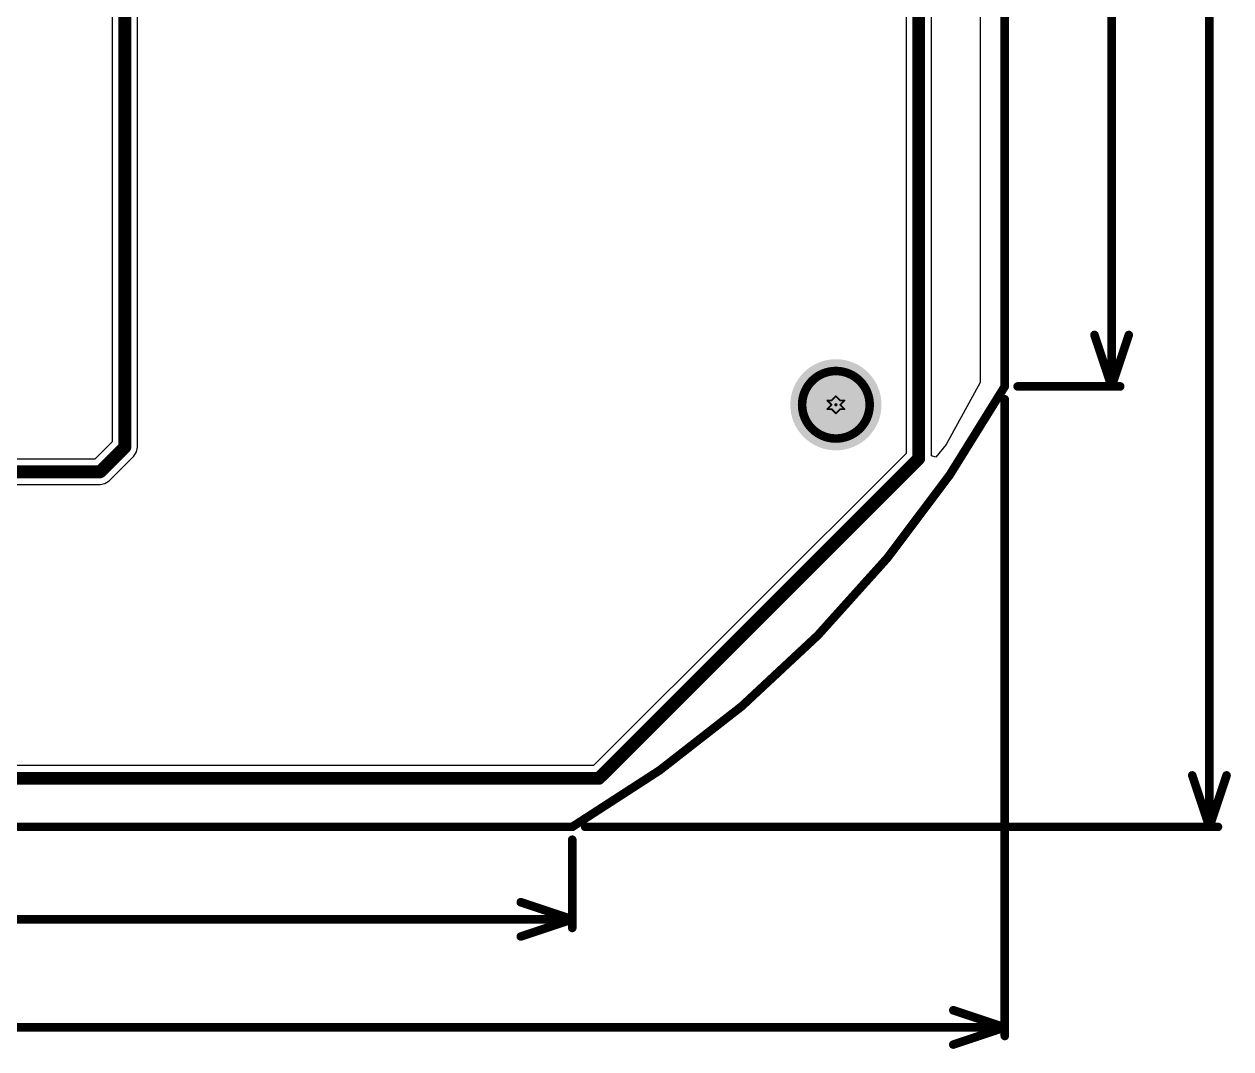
# Model space of a CAD drawing. Header units: inches. Extents: x 0 to 446, y -21 to 70.
# Drawn here: x 60.97 to 96.69, y -19.62 to 10.73 of the extents above; entities that cross this region are included whole.
import ezdxf

# ---------------------------------------------------------------- set-up
doc = ezdxf.new("R2010")
doc.units = ezdxf.units.IN
for name, color, linetype in [('Board Outline', 216, 'Continuous'), ('Bottom Solder', 6, 'Continuous'), ('Deimensions', 6, 'Continuous'), ('Drill Drawing', 1, 'Continuous'), ('Fabrication', 76, 'Continuous'), ('Pad Holes', 156, 'Continuous'), ('Top Layer', 1, 'Continuous'), ('Top Solder', 216, 'Continuous')]:
    doc.layers.add(name, color=color, linetype=linetype)

msp = doc.modelspace()

# ---------------------------------------------------------------- hatches: boundary and pattern name
at = {"layer": 'Bottom Solder'}
h = msp.add_hatch(color=6, dxfattribs=at)
edge = h.paths.add_edge_path()
edge.add_arc((85, -0.544), 0.05, 0, 360)
at = {"layer": 'Pad Holes'}
h = msp.add_hatch(color=7, dxfattribs=at)
edge = h.paths.add_edge_path()
edge.add_arc((85, -0.544), 1, 0, 360)
at = {"layer": 'Top Layer'}
h = msp.add_hatch(color=1, dxfattribs=at)
edge = h.paths.add_edge_path()
edge.add_arc((85, -0.544), 1.3, 0, 360)
at = {"layer": 'Top Solder'}
h = msp.add_hatch(color=216, dxfattribs=at)
edge = h.paths.add_edge_path()
edge.add_arc((85, -0.544), 1.35, 0, 360)

# ---------------------------------------------------------------- linework, layer by layer
at = {"layer": 'Board Outline', "const_width": 0.254}
for points in [[(90, 29.867), (90, 0)], [(12.805, -13.044), (77.195, -13.044)]]:
    msp.add_lwpolyline(points, dxfattribs=at)
for points in [[(84, -0.544, -1), (86, -0.544)], [(90, 0, -0.132866), (77.195, -13.044)], [(86, -0.544, -1), (84, -0.544)]]:
    msp.add_lwpolyline(points, format="xyb", dxfattribs=at)
at = {"layer": 'Board Outline', "const_width": 0.127}
for points in [[(89.936, 0, 1), (90.063, 0, 1)], [(89.936, 0, 1), (90.063, 0, 1)], [(83.936, -0.544, 1), (84.063, -0.544, 1)], [(83.936, -0.544, 1), (84.063, -0.544, 1)], [(85.936, -0.544, 1), (86.063, -0.544, 1)], [(85.936, -0.544, 1), (86.063, -0.544, 1)], [(77.131, -13.044, 1), (77.258, -13.044, 1)], [(77.131, -13.044, 1), (77.258, -13.044, 1)]]:
    msp.add_lwpolyline(points, format="xyb", close=True, dxfattribs=at)
at = {"layer": 'Deimensions', "const_width": 0.254}
for points in [[(96.059, -13.044), (96.059, 22.926)], [(93.163, 0), (93.163, 18.252)], [(92.655, 1.524), (93.163, 0)], [(93.163, 0), (93.671, 1.524)], [(90.381, 0), (93.417, 0)], [(90, -19.238), (90, -0.381)], [(95.551, -11.52), (96.059, -13.044)], [(96.059, -13.044), (96.567, -11.52)], [(77.576, -13.044), (96.313, -13.044)], [(77.195, -16.038), (77.195, -13.425)], [(75.671, -15.276), (77.195, -15.784)], [(49.567, -15.784), (77.195, -15.784)], [(75.671, -16.292), (77.195, -15.784)], [(88.476, -18.476), (90, -18.984)], [(49.951, -18.984), (90, -18.984)], [(88.476, -19.492), (90, -18.984)]]:
    msp.add_lwpolyline(points, dxfattribs=at)
at = {"layer": 'Deimensions', "const_width": 0.127}
for points in [[(92.592, 1.524, 1), (92.719, 1.524, 1)], [(93.608, 1.524, 1), (93.735, 1.524, 1)], [(90.317, 0, 1), (90.444, 0, 1)], [(93.1, 0, 1), (93.227, 0, 1)], [(93.1, 0, 1), (93.227, 0, 1)], [(93.1, 0, 1), (93.227, 0, 1)], [(93.354, 0, 1), (93.481, 0, 1)], [(89.936, -0.381, 1), (90.063, -0.381, 1)], [(95.487, -11.52, 1), (95.614, -11.52, 1)], [(96.503, -11.52, 1), (96.63, -11.52, 1)], [(77.512, -13.044, 1), (77.639, -13.044, 1)], [(95.995, -13.044, 1), (96.122, -13.044, 1)], [(95.995, -13.044, 1), (96.122, -13.044, 1)], [(95.995, -13.044, 1), (96.122, -13.044, 1)], [(96.249, -13.044, 1), (96.376, -13.044, 1)], [(77.131, -13.425, 1), (77.258, -13.425, 1)], [(75.607, -15.276, 1), (75.734, -15.276, 1)], [(77.131, -15.784, 1), (77.258, -15.784, 1)], [(77.131, -15.784, 1), (77.258, -15.784, 1)], [(77.131, -15.784, 1), (77.258, -15.784, 1)], [(77.131, -16.038, 1), (77.258, -16.038, 1)], [(75.607, -16.292, 1), (75.734, -16.292, 1)], [(88.412, -18.476, 1), (88.539, -18.476, 1)], [(89.936, -18.984, 1), (90.063, -18.984, 1)], [(89.936, -18.984, 1), (90.063, -18.984, 1)], [(89.936, -18.984, 1), (90.063, -18.984, 1)], [(89.936, -19.238, 1), (90.063, -19.238, 1)], [(88.412, -19.492, 1), (88.539, -19.492, 1)]]:
    msp.add_lwpolyline(points, format="xyb", close=True, dxfattribs=at)
at = {"layer": 'Drill Drawing', "const_width": 0.0508}
for points in [[(84.873, -0.417), (85, -0.29)], [(85, -0.29), (85.127, -0.417)], [(84.746, -0.417), (84.873, -0.544)], [(84.746, -0.417), (84.873, -0.417)], [(84.746, -0.671), (84.873, -0.544)], [(84.746, -0.671), (84.873, -0.671)], [(84.873, -0.671), (85, -0.798)], [(85, -0.798), (85.127, -0.671)], [(85.127, -0.417), (85.254, -0.417)], [(85.127, -0.544), (85.254, -0.417)], [(85.127, -0.544), (85.254, -0.671)], [(85.127, -0.671), (85.254, -0.671)]]:
    msp.add_lwpolyline(points, dxfattribs=at)
at = {"layer": 'Drill Drawing', "const_width": 0.0254}
for points in [[(84.987, -0.29, 1), (85.013, -0.29, 1)], [(84.987, -0.29, 1), (85.013, -0.29, 1)], [(84.733, -0.417, 1), (84.759, -0.417, 1)], [(84.733, -0.417, 1), (84.759, -0.417, 1)], [(84.733, -0.671, 1), (84.759, -0.671, 1)], [(84.733, -0.671, 1), (84.759, -0.671, 1)], [(84.86, -0.417, 1), (84.886, -0.417, 1)], [(84.86, -0.417, 1), (84.886, -0.417, 1)], [(84.86, -0.544, 1), (84.886, -0.544, 1)], [(84.86, -0.544, 1), (84.886, -0.544, 1)], [(84.86, -0.671, 1), (84.886, -0.671, 1)], [(84.86, -0.671, 1), (84.886, -0.671, 1)], [(85.114, -0.417, 1), (85.14, -0.417, 1)], [(85.114, -0.417, 1), (85.14, -0.417, 1)], [(85.114, -0.544, 1), (85.14, -0.544, 1)], [(85.114, -0.544, 1), (85.14, -0.544, 1)], [(85.114, -0.671, 1), (85.14, -0.671, 1)], [(85.114, -0.671, 1), (85.14, -0.671, 1)], [(85.241, -0.417, 1), (85.267, -0.417, 1)], [(85.241, -0.417, 1), (85.267, -0.417, 1)], [(85.241, -0.671, 1), (85.267, -0.671, 1)], [(85.241, -0.671, 1), (85.267, -0.671, 1)], [(84.987, -0.798, 1), (85.013, -0.798, 1)], [(84.987, -0.798, 1), (85.013, -0.798, 1)]]:
    msp.add_lwpolyline(points, format="xyb", close=True, dxfattribs=at)
at = {"layer": 'Fabrication', "const_width": 0.254}
for points in [[(90, 0), (90, 48)], [(18.75, -13.044), (77.195, -13.044)]]:
    msp.add_lwpolyline(points, dxfattribs=at)
at = {"layer": 'Fabrication'}
for points, const_width in [([(86, -0.544, 1), (84, -0.544, 1)], 0.254), ([(89.936, 0, 1), (90.063, 0, 1)], 0.127), ([(89.936, 0, 1), (90.063, 0, 1)], 0.127), ([(83.936, -0.544, 1), (84.063, -0.544, 1)], 0.127), ([(85.936, -0.544, 1), (86.063, -0.544, 1)], 0.127), ([(77.131, -13.044, 1), (77.258, -13.044, 1)], 0.127), ([(77.131, -13.044, 1), (77.258, -13.044, 1)], 0.127)]:
    msp.add_lwpolyline(points, format="xyb", close=True, dxfattribs=dict(at, const_width=const_width))
at = {"layer": 'Fabrication', "const_width": 0.254}
msp.add_lwpolyline([(90, 0, -0.132866), (77.195, -13.044)], format="xyb", dxfattribs=at)
at = {"layer": 'Top Layer'}
for p, q in [((63.573, 31.294), (63.573, -1.64)), ((64.324, -1.796), (64.324, 31.138)), ((89.276, 21.173), (89.276, 0.115)), ((87.077, 17.24), (87.077, -1.982)), ((87.828, -2.055), (87.828, 17.395)), ((89.276, 0.115), (88.26, -1.718)), ((63.573, -1.64), (63.059, -2.154)), ((88.26, -1.718), (87.955, -2.1)), ((63.48, -2.795), (64.214, -2.061)), ((64.214, -2.061), (64.296, -1.94)), ((64.296, -1.94), (64.324, -1.796)), ((87.077, -1.982), (77.828, -11.23)), ((87.955, -2.1), (87.828, -2.055)), ((63.059, -2.154), (44.375, -2.154)), ((63.359, -2.877), (63.48, -2.795)), ((44.531, -2.905), (63.215, -2.905)), ((63.215, -2.905), (63.359, -2.877)), ((77.828, -11.23), (37.083, -11.23))]:
    msp.add_line(p, q, dxfattribs=at)
at = {"layer": 'Top Layer', "const_width": 0.381}
for points in [[(63.949, -1.796), (63.949, 31.294)], [(87.452, -2.138), (87.452, 17.395)], [(63.215, -2.53), (63.949, -1.796)], [(77.984, -11.606), (87.452, -2.138)], [(44.375, -2.53), (63.215, -2.53)], [(35.505, -11.606), (77.984, -11.606)]]:
    msp.add_lwpolyline(points, dxfattribs=at)
at = {"layer": 'Top Layer', "const_width": 0.191}
for points in [[(63.853, -1.796, 1), (64.044, -1.796, 1)], [(63.853, -1.796, 1), (64.044, -1.796, 1)], [(87.357, -2.138, 1), (87.547, -2.138, 1)], [(87.357, -2.138, 1), (87.547, -2.138, 1)], [(63.12, -2.53, 1), (63.31, -2.53, 1)], [(63.12, -2.53, 1), (63.31, -2.53, 1)], [(77.889, -11.606, 1), (78.079, -11.606, 1)], [(77.889, -11.606, 1), (78.079, -11.606, 1)]]:
    msp.add_lwpolyline(points, format="xyb", close=True, dxfattribs=at)

doc.saveas('drawing.dxf')
